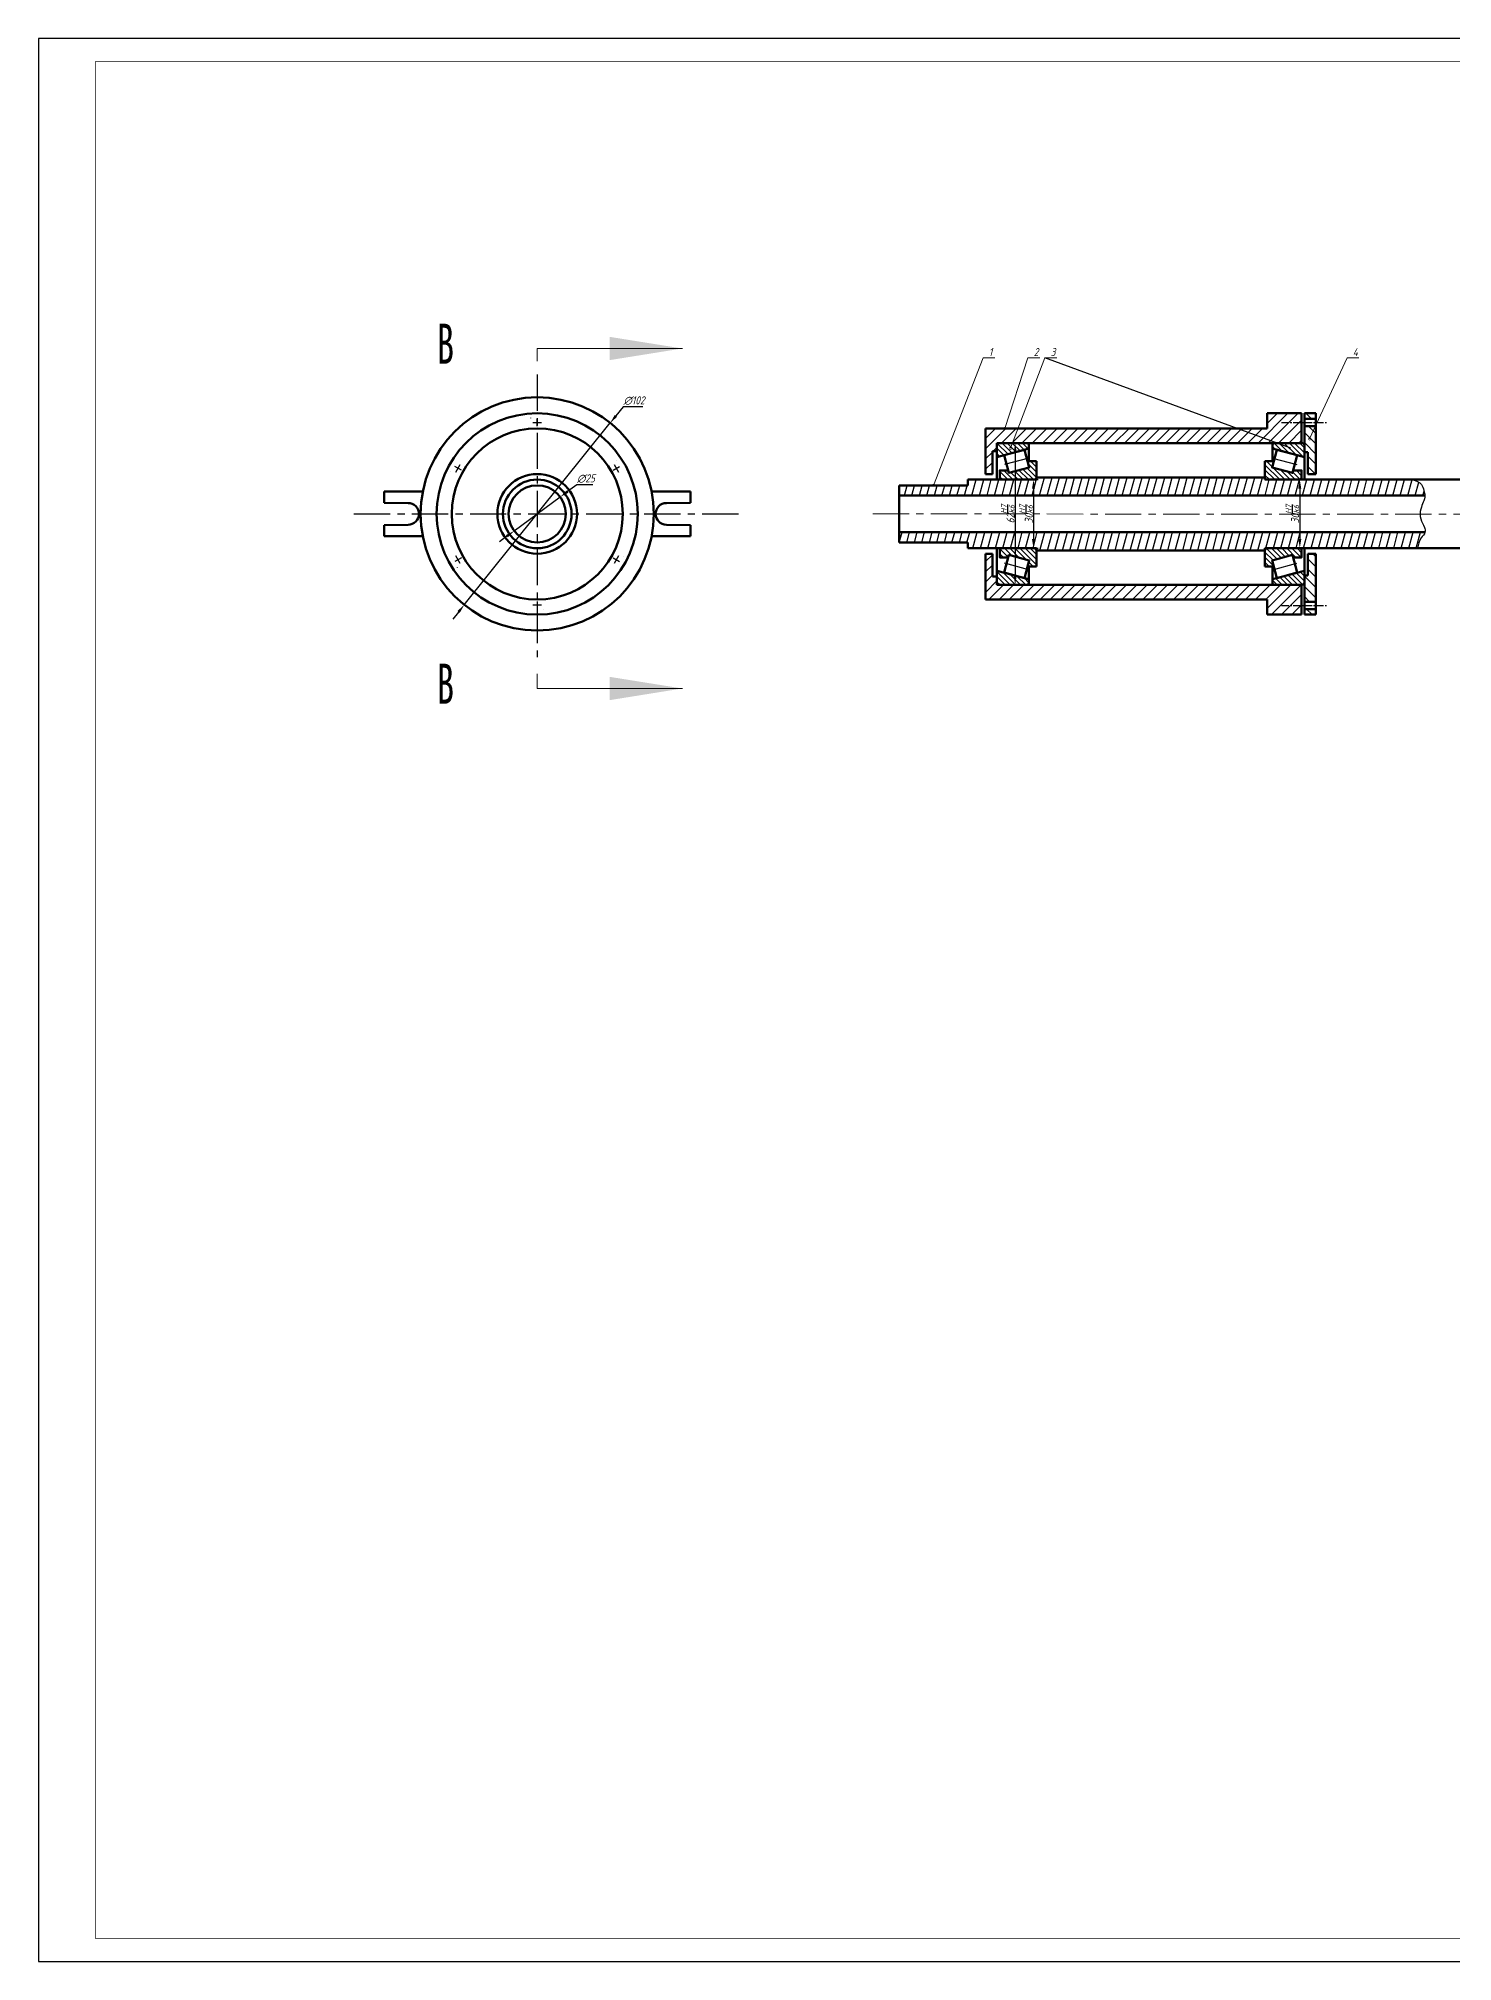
# Model space of a CAD drawing. Header units: millimetres. Extents: x -1060 to 1239, y -708 to 891.
# Drawn here: x 50 to 669, y 50 to 891 of the extents above; entities that cross this region are included whole.
import ezdxf
from ezdxf import colors
from ezdxf.entities.mleader import LeaderData, LeaderLine
from ezdxf.math import Vec2, Vec3

# ---------------------------------------------------------------- set-up
doc = ezdxf.new("R2010")
doc.units = ezdxf.units.MM
doc.header["$LTSCALE"] = 5
doc.linetypes.add('CENTER', pattern=[50.8, 31.75, -6.35, 6.35, -6.35])
doc.linetypes.add('HIDDEN', pattern=[1.905, 1.27, -0.635])
doc.layers.add('tf', color=7, linetype='Continuous')
for name, color, linetype, lineweight in [('剖面线', 3, 'Continuous', 25), ('文字标注', 7, 'Continuous', 25), ('点画线', 1, 'CENTER', 25), ('粗实线', 7, 'Continuous', 50), ('细实线', 3, 'Continuous', 25)]:
    doc.layers.add(name, color=color, linetype=linetype, lineweight=lineweight)
doc.styles.add('SLDTEXTSTYLE5', font='TXT', dxfattribs={"width": 0.62})
doc.styles.add('国标汉字3.5', font='gbeitc.shx', dxfattribs={"height": 3.5, "bigfont": 'gbcbig.shx'})
doc.dimstyles.new('国标尺寸', dxfattribs={"dimtxt": 3.5, "dimasz": 4, "dimexe": 2, "dimexo": 0, "dimgap": 1, "dimtad": 1, "dimtoh": 1, "dimdec": 0, "dimdsep": 46, "dimtxsty": '国标汉字3.5', "dimcen": 3.5, "dimaunit": 1, "dimadec": 0, "dimazin": 1, "dimtfac": 1, "dimtdec": 0, "dimtmove": 0, "dimatfit": 3, "dimfxl": 1, "dimarcsym": 2})

# ---------------------------------------------------------------- blocks, each defined once
blk = doc.blocks.new('tf')
at = {"layer": 'tf', "color": 0, "lineweight": 25}
blk.add_lwpolyline([(-594.5, -420.5), (594.5, -420.5), (594.5, 420.5), (-594.5, 420.5)], close=True, dxfattribs=at)
at = {"layer": 'tf', "color": 0, "lineweight": 25, "const_width": 0.3}
blk.add_lwpolyline([(-569.5, -410.5), (584.5, -410.5), (584.5, 410.5), (-569.5, 410.5)], close=True, dxfattribs=at)
blk = doc.blocks.new('_DotSmall')
at = {"color": 0, "linetype": 'ByBlock', "lineweight": 15, "const_width": 0.5}
blk.add_lwpolyline([(-0.0625, 0, 1), (0.0625, 0, 1)], format="xyb", close=True, dxfattribs=at)
blk = doc.blocks.new('*D29')
at = {"layer": 'Defpoints', "color": 0, "ltscale": 0.1, "transparency": 16777216}
for p in [(478.06, 698.07), (478.56, 668.07), (485.29, 668.07)]:
    blk.add_point(p, dxfattribs=at)
at = {"layer": '文字标注', "color": 0, "lineweight": -2, "ltscale": 0.1, "transparency": 16777216}
for p, q in [((478.06, 698.07), (487.29, 698.07)), ((485.29, 694.07), (485.29, 672.07)), ((478.56, 668.07), (487.29, 668.07))]:
    blk.add_line(p, q, dxfattribs=at)
at = {"layer": '文字标注', "color": 0, "ltscale": 0.1, "transparency": 16777216}
for points in [[(484.63, 694.07), (485.96, 694.07), (485.29, 698.07)], [(484.63, 672.07), (485.96, 672.07), (485.29, 668.07)]]:
    blk.add_solid(points, dxfattribs=at)
at = {"layer": '文字标注', "color": 0, "ltscale": 0.1, "transparency": 16777216, "insert": (482.05, 683.04), "char_height": 3.5, "attachment_point": 5, "rotation": 90, "style": '国标汉字3.5'}
blk.add_mtext('30{\\H0.7x;\\SH7/k6;}', dxfattribs=at)
blk = doc.blocks.new('*D30')
at = {"layer": 'Defpoints', "color": 0, "ltscale": 0.1, "transparency": 16777216}
for p in [(478.78, 714.07), (477.29, 652.07), (478.78, 652.07)]:
    blk.add_point(p, dxfattribs=at)
at = {"layer": '文字标注', "color": 0, "lineweight": -2, "ltscale": 0.1, "transparency": 16777216}
for p, q in [((478.78, 714.07), (475.29, 714.07)), ((477.29, 710.07), (477.29, 656.07)), ((478.78, 652.07), (475.29, 652.07))]:
    blk.add_line(p, q, dxfattribs=at)
at = {"layer": '文字标注', "color": 0, "ltscale": 0.1, "transparency": 16777216}
for points in [[(476.62, 710.07), (477.96, 710.07), (477.29, 714.07)], [(476.62, 656.07), (477.96, 656.07), (477.29, 652.07)]]:
    blk.add_solid(points, dxfattribs=at)
at = {"layer": '文字标注', "color": 0, "ltscale": 0.1, "transparency": 16777216, "insert": (474.05, 683.07), "char_height": 3.5, "attachment_point": 5, "rotation": 90, "style": '国标汉字3.5'}
blk.add_mtext('62{\\H0.7x;\\SH7/k6;}', dxfattribs=at)
blk = doc.blocks.new('*D32')
at = {"layer": 'Defpoints', "color": 0, "ltscale": 0.1, "transparency": 16777216}
for p in [(594.56, 698.07), (595.06, 668.07), (601.79, 668.07)]:
    blk.add_point(p, dxfattribs=at)
at = {"layer": '文字标注', "color": 0, "lineweight": -2, "ltscale": 0.1, "transparency": 16777216}
for p, q in [((594.56, 698.07), (603.79, 698.07)), ((601.79, 694.07), (601.79, 672.07)), ((595.06, 668.07), (603.79, 668.07))]:
    blk.add_line(p, q, dxfattribs=at)
at = {"layer": '文字标注', "color": 0, "ltscale": 0.1, "transparency": 16777216}
for points in [[(601.13, 694.07), (602.46, 694.07), (601.79, 698.07)], [(601.13, 672.07), (602.46, 672.07), (601.79, 668.07)]]:
    blk.add_solid(points, dxfattribs=at)
at = {"layer": '文字标注', "color": 0, "ltscale": 0.1, "transparency": 16777216, "insert": (598.55, 683.04), "char_height": 3.5, "attachment_point": 5, "rotation": 90, "style": '国标汉字3.5'}
blk.add_mtext('30{\\H0.7x;\\SH7/k6;}', dxfattribs=at)
blk = doc.blocks.new('*D33')
at = {"layer": 'Defpoints', "color": 0, "ltscale": 0.1, "transparency": 16777216}
for p in [(278.26, 690.48), (258.13, 675.66)]:
    blk.add_point(p, dxfattribs=at)
at = {"layer": '文字标注', "color": 0, "lineweight": -2, "ltscale": 0.1, "transparency": 16777216}
for p, q in [((258.13, 675.66), (278.26, 690.48)), ((285.46, 695.78), (281.48, 692.85)), ((292.59, 695.78), (285.46, 695.78)), ((254.91, 673.29), (251.69, 670.92))]:
    blk.add_line(p, q, dxfattribs=at)
at = {"layer": '文字标注', "color": 0, "ltscale": 0.1, "transparency": 16777216}
for points in [[(281.09, 693.39), (281.88, 692.32), (278.26, 690.48)], [(254.51, 673.83), (255.31, 672.75), (258.13, 675.66)]]:
    blk.add_solid(points, dxfattribs=at)
at = {"layer": '文字标注', "color": 0, "ltscale": 0.1, "transparency": 16777216, "insert": (289.52, 698.53), "char_height": 3.5, "attachment_point": 5, "style": '国标汉字3.5'}
blk.add_mtext('∅25', dxfattribs=at)
blk = doc.blocks.new('*D34')
at = {"layer": 'Defpoints', "color": 0, "ltscale": 0.1, "transparency": 16777216}
for p in [(300.13, 722.84), (236.27, 643.3)]:
    blk.add_point(p, dxfattribs=at)
at = {"layer": '文字标注', "color": 0, "lineweight": -2, "ltscale": 0.1, "transparency": 16777216}
for p, q in [((305.76, 729.87), (302.63, 725.96)), ((314.35, 729.87), (305.76, 729.87)), ((236.27, 643.3), (300.13, 722.84)), ((233.77, 640.18), (231.26, 637.06))]:
    blk.add_line(p, q, dxfattribs=at)
at = {"layer": '文字标注', "color": 0, "ltscale": 0.1, "transparency": 16777216}
for points in [[(302.11, 726.38), (303.15, 725.54), (300.13, 722.84)], [(233.25, 640.6), (234.29, 639.77), (236.27, 643.3)]]:
    blk.add_solid(points, dxfattribs=at)
at = {"layer": '文字标注', "color": 0, "ltscale": 0.1, "transparency": 16777216, "insert": (310.56, 732.62), "char_height": 3.5, "attachment_point": 5, "style": '国标汉字3.5'}
blk.add_mtext('∅102', dxfattribs=at)

msp = doc.modelspace()

# ---------------------------------------------------------------- hatches: boundary and pattern name
at = {"layer": '剖面线', "ltscale": 0.1}
h = msp.add_hatch(dxfattribs=at)
h.set_pattern_fill('ANSI31', color=256)
h.set_pattern_definition([(45, (-108.949, -27.791), (-2.245064, 2.245064), [])])
h.paths.add_polyline_path([(584.66, 714.07), (602.56, 714.07), (602.56, 727.07), (587.56, 727.07), (587.56, 720.49), (464.31, 720.49), (464.31, 700.49), (467.31, 700.49), (467.31, 710.49), (469.31, 710.49), (469.31, 714.07)])
h.paths.add_polyline_path([(587.56, 645.66), (587.56, 639.07), (602.56, 639.07), (602.56, 652.07), (590.81, 652.07), (584.66, 652.07), (469.31, 652.07), (469.31, 655.66), (467.31, 655.66), (467.31, 665.66), (464.31, 665.66), (464.31, 645.66)])
h = msp.add_hatch(dxfattribs=at)
h.set_pattern_fill('ANSI31', color=256, angle=90)
h.set_pattern_definition([(135, (-108.949, -27.791), (-2.245064, -2.245064), [])])
h.paths.add_polyline_path([(608.81, 721.47), (603.81, 721.47), (603.81, 710.07), (605.31, 710.07), (605.31, 700.49), (608.81, 700.49), (608.81, 704.72)])
h.paths.add_polyline_path([(608.81, 661.42), (608.81, 665.66), (605.31, 665.66), (605.31, 656.07), (603.81, 656.07), (603.81, 644.67), (608.81, 644.67)])
h.paths.add_polyline_path([(608.81, 724.67), (608.81, 727.07), (603.81, 727.07), (603.81, 724.67)])
h.paths.add_polyline_path([(608.81, 639.07), (608.81, 641.47), (603.81, 641.47), (603.81, 639.07)])
h = msp.add_hatch(dxfattribs=at)
h.set_pattern_fill('ANSI31', color=256, scale=0.5, angle=90, style=0)
h.set_pattern_definition([(135, (-108.949, -27.791), (-1.122532, -1.122532), [])])
h.paths.add_polyline_path([(483.31, 711.65), (483.31, 713.07, 0.414214), (482.31, 714.07), (470.31, 714.07, 0.414214), (469.31, 713.07), (469.31, 707.9)])
h.paths.add_polyline_path([(486.56, 706.07), (482.72, 706.07), (483.43, 703.4), (474.51, 701.01), (474.22, 702.07), (470.56, 702.07), (470.56, 699.07, 0.414214), (471.56, 698.07), (485.56, 698.07, 0.414214), (486.56, 699.07)])
h.paths.add_polyline_path([(603.81, 713.07, 0.414214), (602.81, 714.07), (590.81, 714.07, 0.414214), (589.81, 713.07), (589.81, 711.65), (603.81, 707.9)])
h.paths.add_polyline_path([(602.56, 702.07), (598.89, 702.07), (598.61, 701.01), (589.68, 703.4), (590.4, 706.07), (586.56, 706.07), (586.56, 699.07, 0.414214), (587.56, 698.07), (601.56, 698.07, 0.414214), (602.56, 699.07)])
h.paths.add_polyline_path([(486.56, 667.07, 0.414214), (485.56, 668.07), (471.56, 668.07, 0.414214), (470.56, 667.07), (470.56, 664.07), (474.22, 664.07), (474.51, 665.13), (483.43, 662.74), (482.72, 660.07), (486.56, 660.07)])
h.paths.add_polyline_path([(469.31, 658.24), (469.31, 653.07, 0.414214), (470.31, 652.07), (482.31, 652.07, 0.414214), (483.31, 653.07), (483.31, 654.49)])
h.paths.add_polyline_path([(602.56, 667.07, 0.414214), (601.56, 668.07), (587.56, 668.07, 0.414214), (586.56, 667.07), (586.56, 660.07), (590.4, 660.07), (589.68, 662.74), (598.61, 665.13), (598.89, 664.07), (602.56, 664.07)])
h.paths.add_polyline_path([(603.81, 656.07), (603.81, 658.24), (589.81, 654.49), (589.81, 653.07, 0.414214), (590.81, 652.07), (602.81, 652.07, 0.414214), (603.81, 653.07)])
h = msp.add_hatch(dxfattribs=at)
h.set_pattern_fill('ANSI31', color=256, angle=30)
h.set_pattern_definition([(75, (-108.949, -27.791), (-3.0668145, 0.82175), [])])
edge = h.paths.add_edge_path()
edge.add_spline(control_points=[(656.56, 691.07), (656.54, 691.83), (655.98, 693.47), (655.11, 696.72), (652.64, 697.56), (651.12, 698.07)], knot_values=[0, 0, 0, 0, 2.332507, 5.110627, 9.539142, 9.539142, 9.539142, 9.539142], degree=3, periodic=0)
edge.add_line((651.12, 698.07), (636.56, 698.07))
edge.add_line((636.56, 698.07), (603.56, 698.07))
edge.add_line((603.56, 698.07), (602.56, 698.07))
edge.add_line((602.56, 698.07), (586.56, 698.07))
edge.add_line((586.56, 698.07), (586.56, 699.07))
edge.add_line((586.56, 699.07), (486.56, 699.07))
edge.add_line((486.56, 699.07), (486.56, 698.07))
edge.add_line((486.56, 698.07), (469.56, 698.07))
edge.add_line((469.56, 698.07), (456.56, 698.07))
edge.add_line((456.56, 698.07), (456.56, 695.57))
edge.add_line((456.56, 695.57), (426.56, 695.57))
edge.add_line((426.56, 695.57), (426.56, 691.07))
edge.add_line((426.56, 691.07), (656.56, 691.07))
edge = h.paths.add_edge_path()
edge.add_line((426.56, 675.07), (426.56, 670.57))
edge.add_line((426.56, 670.57), (456.56, 670.57))
edge.add_line((456.56, 670.57), (456.56, 668.07))
edge.add_line((456.56, 668.07), (469.56, 668.07))
edge.add_line((469.56, 668.07), (486.56, 668.07))
edge.add_line((486.56, 668.07), (486.56, 667.07))
edge.add_line((486.56, 667.07), (586.56, 667.07))
edge.add_line((586.56, 667.07), (586.56, 668.07))
edge.add_line((586.56, 668.07), (602.56, 668.07))
edge.add_line((602.56, 668.07), (603.56, 668.07))
edge.add_line((603.56, 668.07), (636.56, 668.07))
edge.add_line((636.56, 668.07), (653.29, 668.07))
edge.add_spline(control_points=[(653.29, 668.07), (653.62, 669.67), (654.17, 672.25), (656.32, 674.15), (656.56, 675.07)], knot_values=[26.19938, 26.19938, 26.19938, 26.19938, 31.009411, 33.97948, 33.97948, 33.97948, 33.97948], degree=3, periodic=0)
edge.add_line((656.56, 675.07), (426.56, 675.07))

# ---------------------------------------------------------------- linework, layer by layer
at = {"color": 7, "linetype": 'HIDDEN', "lineweight": 18}
for p, q in [((268.2, 755.42), (268.2, 749.9)), ((268.2, 606.73), (268.2, 614.03))]:
    msp.add_line(p, q, dxfattribs=at)
at = {"color": 7, "linetype": 'Continuous', "lineweight": 18}
for p, q in [((268.2, 755.42), (331.7, 755.42)), ((268.2, 606.73), (331.7, 606.73))]:
    msp.add_line(p, q, dxfattribs=at)
at = {"color": 7, "linetype": 'Continuous', "lineweight": 25}
for p, q in [((265.29, 725.05), (265.3, 724.98)), ((303.09, 706.58), (303.04, 706.54)), ((230.39, 701.54), (230.46, 701.51)), ((306, 664.6), (305.94, 664.63)), ((233.3, 659.56), (233.36, 659.61)), ((271.11, 641.1), (271.1, 641.17))]:
    msp.add_line(p, q, dxfattribs=at)
at = {"color": 7, "linetype": 'Continuous', "lineweight": 18}
for points in [[(331.7, 755.42), (299.95, 760.5), (299.95, 750.34)], [(331.7, 606.73), (299.95, 611.81), (299.95, 601.65)]]:
    msp.add_solid(points, dxfattribs=at)
at = {"layer": '剖面线', "ltscale": 0.1}
msp.add_spline([(651.12, 698.07), (654.99, 695.92), (656.05, 693.35), (656.56, 691.07), (655.83, 688.15), (654.75, 685.22), (654.67, 680.9), (656.37, 677.17), (656.56, 675.07), (654.91, 672.6), (653.29, 668.07)], degree=3, dxfattribs=at)
at = {"layer": '文字标注', "ltscale": 0.1}
msp.add_line((597.83, 711.77), (490.28, 751.4), dxfattribs=at)
at = {"layer": '点画线', "ltscale": 0.1}
for p, q in [((268.2, 744), (268.2, 620.47)), ((268.2, 721.39), (268.2, 724.68)), ((266.28, 723.03), (270.1, 723.04)), ((235.02, 702.23), (232.16, 703.88)), ((232.63, 701.39), (234.54, 704.71)), ((301.38, 702.23), (304.23, 703.88)), ((301.84, 704.72), (303.76, 701.4)), ((187.99, 683.07), (359.16, 683.07)), ((234.55, 661.43), (232.63, 664.74)), ((303.77, 664.75), (301.85, 661.44)), ((235.02, 663.92), (232.16, 662.27)), ((301.38, 663.92), (304.23, 662.27)), ((270.12, 643.11), (266.29, 643.11)), ((268.2, 644.76), (268.2, 641.46))]:
    msp.add_line(p, q, dxfattribs=at)
at = {"layer": '点画线', "ltscale": 0.02}
for p, q in [((593.81, 723.07), (613.78, 723.07)), ((593.81, 643.07), (613.78, 643.07))]:
    msp.add_line(p, q, dxfattribs=at)
at = {"layer": '点画线', "lineweight": 15, "ltscale": 0.1}
msp.add_line((414.98, 683.07), (819.76, 682.9), dxfattribs=at)
at = {"layer": '粗实线'}
for p, q in [((602.56, 727.07), (587.56, 727.07)), ((587.56, 727.07), (587.56, 720.49)), ((602.56, 727.07), (602.56, 727.07)), ((602.56, 727.07), (602.56, 714.07)), ((603.81, 727.07), (603.81, 710.07)), ((464.31, 700.49), (464.31, 720.49)), ((464.31, 720.49), (587.56, 720.49)), ((469.31, 710.49), (467.31, 710.49)), ((467.31, 710.49), (467.31, 700.49)), ((469.31, 710.49), (469.31, 714.07)), ((469.31, 714.07), (584.66, 714.07)), ((469.31, 710.49), (469.31, 710.49)), ((584.66, 714.07), (602.56, 714.07)), ((603.81, 710.07), (605.31, 710.07)), ((605.31, 710.07), (605.31, 700.49)), ((469.56, 698.07), (456.56, 698.07)), ((456.56, 698.07), (456.56, 695.57)), ((467.31, 700.49), (464.31, 700.49)), ((486.56, 698.07), (469.56, 698.07)), ((486.06, 698.07), (471.06, 698.07)), ((486.56, 699.07), (586.56, 699.07)), ((486.56, 699.07), (486.56, 698.07)), ((488.46, 699.07), (493.46, 699.07)), ((488.46, 699.07), (584.66, 699.07)), ((579.66, 699.07), (584.66, 699.07)), ((586.56, 699.07), (586.56, 698.07)), ((602.56, 698.07), (586.56, 698.07)), ((603.56, 698.07), (602.56, 698.07)), ((636.56, 698.07), (603.56, 698.07)), ((608.81, 700.49), (605.31, 700.49)), ((610.56, 698.07), (607.56, 698.07)), ((636.56, 698.07), (691.56, 698.07)), ((201.2, 692.82), (201.2, 687.95)), ((218.14, 692.82), (201.2, 692.82)), ((318.26, 692.82), (335.2, 692.82)), ((335.2, 692.82), (335.2, 687.95)), ((456.56, 695.57), (426.56, 695.57)), ((426.56, 691.07), (426.56, 695.57)), ((656.56, 691.07), (426.56, 691.07)), ((426.56, 691.07), (426.56, 675.07)), ((201.2, 687.95), (211.7, 687.82)), ((335.2, 687.95), (324.7, 687.82)), ((211.7, 678.32), (201.2, 678.2)), ((201.2, 678.2), (201.2, 673.32)), ((201.2, 673.32), (218.14, 673.32)), ((335.2, 673.32), (318.26, 673.32)), ((324.7, 678.32), (335.2, 678.2)), ((335.2, 678.2), (335.2, 673.32)), ((426.56, 675.07), (656.56, 675.07)), ((426.56, 670.57), (426.56, 675.07)), ((426.56, 670.57), (456.56, 670.57)), ((456.56, 670.57), (456.56, 668.07)), ((456.56, 668.07), (469.56, 668.07)), ((467.31, 665.66), (464.31, 665.66)), ((464.31, 665.66), (464.31, 645.66)), ((467.31, 655.66), (467.31, 665.66)), ((469.56, 668.07), (486.56, 668.07)), ((486.56, 668.07), (469.56, 668.07)), ((471.06, 668.07), (486.06, 668.07)), ((486.06, 668.07), (471.06, 668.07)), ((486.56, 668.07), (486.56, 667.07)), ((486.56, 667.07), (486.56, 668.07)), ((586.56, 667.07), (486.56, 667.07)), ((486.56, 667.07), (586.56, 667.07)), ((493.46, 667.07), (488.46, 667.07)), ((584.66, 667.07), (488.46, 667.07)), ((488.46, 667.07), (493.46, 667.07)), ((488.46, 667.07), (584.66, 667.07)), ((584.66, 667.07), (579.66, 667.07)), ((579.66, 667.07), (584.66, 667.07)), ((586.56, 668.07), (603.56, 668.07)), ((586.56, 668.07), (586.56, 667.07)), ((602.56, 668.07), (586.56, 668.07)), ((586.56, 667.07), (586.56, 668.07)), ((603.56, 668.07), (602.56, 668.07)), ((603.56, 668.07), (636.56, 668.07)), ((605.31, 656.07), (605.31, 665.66)), ((608.81, 665.66), (605.31, 665.66)), ((607.56, 668.07), (610.56, 668.07)), ((610.56, 668.07), (607.56, 668.07)), ((691.56, 668.07), (636.56, 668.07)), ((603.81, 656.07), (605.31, 656.07)), ((603.81, 639.07), (603.81, 656.07)), ((469.31, 655.66), (467.31, 655.66)), ((469.31, 655.66), (469.31, 655.66)), ((469.31, 655.66), (469.31, 652.07)), ((469.31, 652.07), (584.66, 652.07)), ((584.66, 652.07), (602.56, 652.07)), ((602.56, 639.07), (602.56, 652.07)), ((464.31, 645.66), (587.56, 645.66)), ((587.56, 639.07), (587.56, 645.66)), ((602.56, 639.07), (587.56, 639.07)), ((602.56, 639.07), (602.56, 639.07))]:
    msp.add_line(p, q, dxfattribs=at)
at = {"layer": '粗实线', "color": 7}
for p, q in [((608.81, 727.07), (603.81, 727.07)), ((608.81, 727.07), (608.81, 704.72)), ((608.81, 704.72), (608.81, 700.49)), ((608.81, 661.42), (608.81, 665.66)), ((608.81, 639.07), (608.81, 661.42)), ((603.81, 639.07), (608.81, 639.07))]:
    msp.add_line(p, q, dxfattribs=at)
at = {"layer": '粗实线', "ltscale": 0.1}
for p, q in [((603.81, 723.07), (603.81, 724.67)), ((603.81, 724.67), (608.81, 724.67)), ((608.81, 724.67), (608.81, 723.07)), ((608.81, 721.47), (603.81, 721.47)), ((608.81, 723.07), (608.81, 721.47)), ((608.81, 644.67), (603.81, 644.67)), ((603.81, 641.47), (608.81, 641.47))]:
    msp.add_line(p, q, dxfattribs=at)
at = {"layer": '粗实线'}
for points in [[(469.31, 707.9), (483.31, 711.65), (483.31, 713.07, 0.414214), (482.31, 714.07), (470.31, 714.07, 0.414214), (469.31, 713.07)], [(603.81, 707.9), (589.81, 711.65), (589.81, 713.07, -0.414214), (590.81, 714.07), (602.81, 714.07, -0.414214), (603.81, 713.07)], [(486.56, 706.07), (482.72, 706.07), (483.43, 703.4), (474.51, 701.01), (474.22, 702.07), (470.56, 702.07), (470.56, 699.07, 0.414214), (471.56, 698.07), (485.56, 698.07, 0.414214), (486.56, 699.07)], [(586.56, 706.07), (590.4, 706.07), (589.68, 703.4), (598.61, 701.01), (598.89, 702.07), (602.56, 702.07), (602.56, 699.07, -0.414214), (601.56, 698.07), (587.56, 698.07, -0.414214), (586.56, 699.07)], [(486.56, 660.07), (482.72, 660.07), (483.43, 662.74), (474.51, 665.13), (474.22, 664.07), (470.56, 664.07), (470.56, 667.07, -0.414214), (471.56, 668.07), (485.56, 668.07, -0.414214), (486.56, 667.07)], [(586.56, 660.07), (590.4, 660.07), (589.68, 662.74), (598.61, 665.13), (598.89, 664.07), (602.56, 664.07), (602.56, 667.07, 0.414214), (601.56, 668.07), (587.56, 668.07, 0.414214), (586.56, 667.07)], [(469.31, 658.24), (483.31, 654.49), (483.31, 653.07, -0.414214), (482.31, 652.07), (470.31, 652.07, -0.414214), (469.31, 653.07)], [(603.81, 658.24), (589.81, 654.49), (589.81, 653.07, 0.414214), (590.81, 652.07), (602.81, 652.07, 0.414214), (603.81, 653.07)]]:
    msp.add_lwpolyline(points, format="xyb", close=True, dxfattribs=at)
for points in [[(469.31, 713.07), (469.31, 698.07)], [(483.31, 713.07), (483.31, 706.07)], [(589.81, 713.07), (589.81, 706.07)], [(603.81, 713.07), (603.81, 698.07)], [(469.31, 653.07), (469.31, 668.07)], [(603.81, 653.07), (603.81, 668.07)], [(483.31, 653.07), (483.31, 660.07)], [(589.81, 653.07), (589.81, 660.07)]]:
    msp.add_lwpolyline(points, dxfattribs=at)
for points in [[(483.43, 703.4), (474.51, 701.01), (472.43, 708.74), (481.36, 711.13)], [(589.68, 703.4), (598.61, 701.01), (600.68, 708.74), (591.76, 711.13)], [(483.43, 662.74), (474.51, 665.13), (472.43, 657.4), (481.36, 655.01)], [(589.68, 662.74), (598.61, 665.13), (600.68, 657.4), (591.76, 655.01)]]:
    msp.add_lwpolyline(points, close=True, dxfattribs=at)
msp.add_circle((268.2, 683.07), 51, dxfattribs=at)
at = {"layer": '粗实线', "ltscale": 0.1}
for radius in [44, 37.42, 17.42, 15, 12.5]:
    msp.add_circle((268.2, 683.07), radius, dxfattribs=at)
at = {"layer": '粗实线'}
for centre, start, end in [((211.7, 683.07), 270, 90), ((324.7, 683.07), 90, 270)]:
    msp.add_arc(centre, 4.75, start, end, dxfattribs=at)
at = {"layer": '细实线'}
for p, q in [((483.29, 707.51), (472.58, 704.64)), ((589.83, 707.51), (600.54, 704.64)), ((483.29, 658.64), (472.58, 661.51)), ((589.83, 658.64), (600.54, 661.51))]:
    msp.add_line(p, q, dxfattribs=at)

# ---------------------------------------------------------------- block references
at = {"layer": '文字标注'}
msp.add_blockref('tf', (644.5, 470.5), dxfattribs=at)

# ---------------------------------------------------------------- texts
at = {"color": 7, "linetype": 'Continuous', "char_height": 17.5, "attachment_point": 1, "style": 'SLDTEXTSTYLE5'}
for insert in [(224.4, 766.25), (224.4, 617.56)]:
    msp.add_mtext('B', dxfattribs=dict(at, insert=insert))

# ---------------------------------------------------------------- dimensions: what is measured, and where the dimension line sits
at = {"layer": '文字标注', "ltscale": 0.1}
for p1, p2, picture, middle in [((236.27, 643.3), (300.13, 722.84), '*D34', (310.56, 729.87)), ((258.13, 675.66), (278.26, 690.48), '*D33', (289.52, 695.78))]:
    dim = msp.add_diameter_dim_2p(p1=p1, p2=p2, dimstyle='国标尺寸', override={"dimldrblk": 'DotSmall'}, dxfattribs=at)
    dim.commit()
    dim.dimension.update_dxf_attribs({"geometry": picture, "text_midpoint": middle, "dimtype": 163})
dim = msp.add_linear_dim(base=(477.29, 652.07), p1=(478.78, 714.07), p2=(478.78, 652.07), angle=90, text='<>{\\H0.7x;\\SH7/k6;}', dimstyle='国标尺寸', override={"dimldrblk": 'DotSmall'}, dxfattribs=at)
dim.commit()
dim.dimension.update_dxf_attribs({"geometry": '*D30', "text_midpoint": (474.05, 683.07)})
for base, p1, p2, picture, middle in [((485.29, 668.07), (478.06, 698.07), (478.56, 668.07), '*D29', (485.29, 683.04)), ((601.79, 668.07), (594.56, 698.07), (595.06, 668.07), '*D32', (601.79, 683.04))]:
    dim = msp.add_linear_dim(base=base, p1=p1, p2=p2, angle=90, text='<>{\\H0.7x;\\SH7/k6;}', dimstyle='国标尺寸', override={"dimldrblk": 'DotSmall'}, dxfattribs=at)
    dim.commit()
    dim.dimension.update_dxf_attribs({"geometry": picture, "text_midpoint": middle, "dimtype": 160})

# ---------------------------------------------------------------- leaders
ml = msp.add_multileader_mtext('Standard', dxfattribs=at)
ml.set_content('1', color=256, style='国标汉字3.5')
ml.set_leader_properties(lineweight=15)
ml.set_arrow_properties(name='DOTSMALL')
ml.build(insert=Vec2(0, 0))
ml.multileader.update_dxf_attribs({"text_left_attachment_type": 6, "dogleg_length": 0.5, "arrow_head_size": 2})
ctx = ml.context
ctx.base_point, ctx.char_height, ctx.arrow_head_size, ctx.plane_origin = Vec3(463.75, 751.4), 3.5, 2, Vec3(441.56, 695.57)
ctx.left_attachment = 6
notes = []
notes.append((ctx, [(0, (1, 1, 0), (463.25, 751.4), (1, 0), 0.5, [(0, [(441.56, 695.57)], 0, [])])]))
ctx.mtext.insert, ctx.mtext.flow_direction = Vec3(465.75, 755.6), 5
ml = msp.add_multileader_mtext('Standard', dxfattribs=at)
ml.set_content('2', color=256, style='国标汉字3.5')
ml.set_leader_properties(lineweight=15)
ml.set_arrow_properties(name='DOTSMALL')
ml.build(insert=Vec2(0, 0))
ml.multileader.update_dxf_attribs({"text_left_attachment_type": 6, "dogleg_length": 0.5, "arrow_head_size": 2})
ctx = ml.context
ctx.base_point, ctx.char_height, ctx.arrow_head_size, ctx.plane_origin = Vec3(483.38, 751.4), 3.5, 2, Vec3(472.82, 720.49)
ctx.left_attachment = 6
notes.append((ctx, [(0, (1, 1, 0), (482.88, 751.4), (1, 0), 0.5, [(0, [(472.82, 720.49)], 0, [])])]))
ctx.mtext.insert, ctx.mtext.flow_direction = Vec3(485.38, 755.6), 5
ml = msp.add_multileader_mtext('Standard', dxfattribs=at)
ml.set_content('3', color=256, style='国标汉字3.5')
ml.set_leader_properties(lineweight=15)
ml.set_arrow_properties(name='DOTSMALL')
ml.build(insert=Vec2(0, 0))
ml.multileader.update_dxf_attribs({"text_left_attachment_type": 6, "dogleg_length": 0.5, "arrow_head_size": 2})
ctx = ml.context
ctx.base_point, ctx.char_height, ctx.arrow_head_size, ctx.plane_origin = Vec3(490.78, 751.4), 3.5, 2, Vec3(475.28, 711.77)
ctx.left_attachment = 6
notes.append((ctx, [(0, (1, 1, 0), (490.28, 751.4), (1, 0), 0.5, [(0, [(475.28, 711.77)], 0, [])])]))
ctx.mtext.insert, ctx.mtext.flow_direction = Vec3(492.78, 755.6), 5
ml = msp.add_multileader_mtext('Standard', dxfattribs=at)
ml.set_content('4', color=256, style='国标汉字3.5')
ml.set_leader_properties(lineweight=15)
ml.set_arrow_properties(name='DOTSMALL')
ml.build(insert=Vec2(0, 0))
ml.multileader.update_dxf_attribs({"text_left_attachment_type": 6, "dogleg_length": 0.5, "arrow_head_size": 2})
ctx = ml.context
ctx.base_point, ctx.char_height, ctx.arrow_head_size, ctx.plane_origin = Vec3(622.96, 751.4), 3.5, 2, Vec3(606.11, 715.9)
ctx.left_attachment = 6
notes.append((ctx, [(0, (1, 1, 0), (622.46, 751.4), (1, 0), 0.5, [(0, [(606.11, 715.9)], 0, [])])]))
ctx.mtext.insert, ctx.mtext.flow_direction = Vec3(624.96, 755.6), 5
for ctx, leaders in notes:
    for number, flags, end, landing, length, lines in leaders:
        leader = LeaderData()
        leader.index, (leader.has_last_leader_line, leader.has_dogleg_vector, leader.attachment_direction) = number, flags
        leader.last_leader_point, leader.dogleg_vector, leader.dogleg_length = Vec3(end), Vec3(landing), length
        for number, points, colour, breaks in lines:
            line = LeaderLine()
            line.index, line.vertices, line.color, line.breaks = number, Vec3.list(points), colors.encode_raw_color(colour), breaks
            leader.lines.append(line)
        ctx.leaders.append(leader)

doc.saveas('drawing.dxf')
